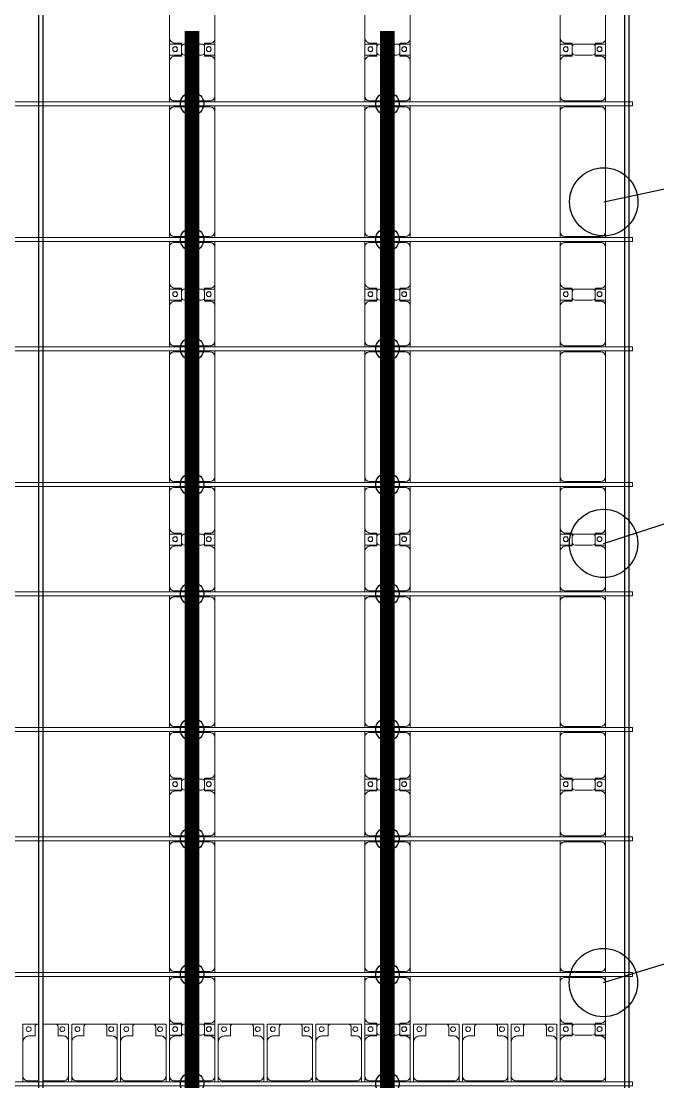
# Model space of a CAD drawing. Header units: millimetres. Extents: x -147246 to 112336, y -213734 to -86506.
# Drawn here: x 2135 to 8653, y -130825 to -119960 of the extents above; entities that cross this region are included whole.
import ezdxf

# ---------------------------------------------------------------- set-up
doc = ezdxf.new("R2010")
doc.units = ezdxf.units.MM
doc.layers.add('A-GENM', color=13, linetype='Continuous', lineweight=9)
doc.layers.add('S-BEAM', color=12, linetype='Continuous', lineweight=9)
for name, color, linetype in [('GC-BICH NEO', 6, 'Continuous'), ('GC-DAY NEO', 5, 'Continuous'), ('GC-HOP 40x60 GIA CUONG', 1, 'Continuous')]:
    doc.layers.add(name, color=color, linetype=linetype)

# ---------------------------------------------------------------- blocks, each defined once
blk = doc.blocks.new('Dải phao đi lại kèm đỡ invester - DẢI PHAO ĐI LẠI-14853-BỐ TRÍ KHUNG KẾT CẤU BÈ PIN 05')
at = {"layer": 'A-GENM', "color": 7}
for p, q in [((142258, 1312), (142412, 1312)), ((142258, 1130), (142258, 1312)), ((142421, 1312), (142412, 1312)), ((142588, 1312), (142461, 1312)), ((142588, 1312), (142723, 1312)), ((142723, 1312), (142723, 1140)), ((142758, 1312), (142912, 1312)), ((142758, 1130), (142758, 1312)), ((143088, 1312), (142912, 1312)), ((143088, 1312), (143223, 1312)), ((143223, 1312), (143223, 1140)), ((143258, 1312), (143412, 1312)), ((143258, 1130), (143258, 1312)), ((143588, 1312), (143412, 1312)), ((143588, 1312), (143723, 1312)), ((143723, 1312), (143723, 1140)), ((143758, 1312), (143882, 1312)), ((143758, 1130), (143758, 1312)), ((144088, 1312), (143912, 1312)), ((144118, 1312), (144223, 1312)), ((144223, 1312), (144223, 1140)), ((144258, 1312), (144412, 1312)), ((144258, 1130), (144258, 1312)), ((144588, 1312), (144412, 1312)), ((144588, 1312), (144723, 1312)), ((144723, 1312), (144723, 1140)), ((144758, 1312), (144912, 1312)), ((144758, 1130), (144758, 1312)), ((145088, 1312), (144912, 1312)), ((145088, 1312), (145223, 1312)), ((145223, 1312), (145223, 1140)), ((145258, 1312), (145412, 1312)), ((145258, 1130), (145258, 1312)), ((145588, 1312), (145412, 1312)), ((145588, 1312), (145723, 1312)), ((145723, 1312), (145723, 1140)), ((145758, 1312), (145882, 1312)), ((145758, 1130), (145758, 1312)), ((146088, 1312), (145912, 1312)), ((146118, 1312), (146223, 1312)), ((146223, 1312), (146223, 1140)), ((146258, 1312), (146412, 1312)), ((146258, 1130), (146258, 1312)), ((146588, 1312), (146412, 1312)), ((146588, 1312), (146723, 1312)), ((146723, 1312), (146723, 1140)), ((146758, 1312), (146912, 1312)), ((146758, 1130), (146758, 1312)), ((147088, 1312), (146912, 1312)), ((147088, 1312), (147223, 1312)), ((147223, 1312), (147223, 1140)), ((147258, 1312), (147412, 1312)), ((147258, 1130), (147258, 1312)), ((147588, 1312), (147412, 1312)), ((147588, 1312), (147723, 1312)), ((147723, 1312), (147723, 1140)), ((147758, 1312), (147882, 1312)), ((147758, 1130), (147758, 1312)), ((148088, 1312), (147912, 1312)), ((148118, 1312), (148223, 1312)), ((148223, 1312), (148223, 1140)), ((142382, 1282), (142382, 1190)), ((142618, 1190), (142618, 1282)), ((142882, 1282), (142882, 1190)), ((143118, 1190), (143118, 1282)), ((143382, 1282), (143382, 1190)), ((143618, 1190), (143618, 1282)), ((143882, 1282), (143882, 1190)), ((144118, 1190), (144118, 1282)), ((144382, 1282), (144382, 1190)), ((144618, 1190), (144618, 1282)), ((144882, 1282), (144882, 1190)), ((145118, 1190), (145118, 1282)), ((145382, 1282), (145382, 1190)), ((145618, 1190), (145618, 1282)), ((145882, 1282), (145882, 1190)), ((146118, 1190), (146118, 1282)), ((146382, 1282), (146382, 1190)), ((146618, 1190), (146618, 1282)), ((146882, 1282), (146882, 1190)), ((147118, 1190), (147118, 1282)), ((147382, 1282), (147382, 1190)), ((147618, 1190), (147618, 1282)), ((147882, 1282), (147882, 1190)), ((148118, 1190), (148118, 1282)), ((142258, 1130), (142258, 780)), ((142382, 1190), (142318, 1190)), ((142673, 1190), (142618, 1190)), ((142723, 780), (142723, 1140)), ((142758, 1130), (142758, 780)), ((142882, 1190), (142818, 1190)), ((143173, 1190), (143118, 1190)), ((143223, 780), (143223, 1140)), ((143258, 1130), (143258, 780)), ((143382, 1190), (143318, 1190)), ((143673, 1190), (143618, 1190)), ((143723, 780), (143723, 1140)), ((143758, 1130), (143758, 780)), ((143882, 1190), (143818, 1190)), ((144173, 1190), (144118, 1190)), ((144223, 780), (144223, 1140)), ((144258, 1130), (144258, 780)), ((144382, 1190), (144318, 1190)), ((144673, 1190), (144618, 1190)), ((144723, 780), (144723, 1140)), ((144758, 1130), (144758, 780)), ((144882, 1190), (144818, 1190)), ((145173, 1190), (145118, 1190)), ((145223, 780), (145223, 1140)), ((145258, 1130), (145258, 780)), ((145382, 1190), (145318, 1190)), ((145673, 1190), (145618, 1190)), ((145723, 780), (145723, 1140)), ((145758, 1130), (145758, 780)), ((145882, 1190), (145818, 1190)), ((146173, 1190), (146118, 1190)), ((146223, 780), (146223, 1140)), ((146258, 1130), (146258, 780)), ((146382, 1190), (146318, 1190)), ((146673, 1190), (146618, 1190)), ((146723, 780), (146723, 1140)), ((146758, 1130), (146758, 780)), ((146882, 1190), (146818, 1190)), ((147173, 1190), (147118, 1190)), ((147223, 780), (147223, 1140)), ((147258, 1130), (147258, 780)), ((147382, 1190), (147318, 1190)), ((147673, 1190), (147618, 1190)), ((147723, 780), (147723, 1140)), ((147758, 1130), (147758, 780)), ((147882, 1190), (147818, 1190)), ((148173, 1190), (148118, 1190)), ((148223, 780), (148223, 1140)), ((142258, 721), (142258, 780)), ((142723, 780), (142723, 721)), ((142758, 721), (142758, 780)), ((143223, 780), (143223, 721)), ((143258, 721), (143258, 780)), ((143723, 780), (143723, 721)), ((143758, 721), (143758, 780)), ((144223, 780), (144223, 721)), ((144258, 721), (144258, 780)), ((144723, 780), (144723, 721)), ((144758, 721), (144758, 780)), ((145223, 780), (145223, 721)), ((145258, 721), (145258, 780)), ((145723, 780), (145723, 721)), ((145758, 721), (145758, 780)), ((146223, 780), (146223, 721)), ((146258, 721), (146258, 780)), ((146723, 780), (146723, 721)), ((146758, 721), (146758, 780)), ((147223, 780), (147223, 721)), ((147258, 721), (147258, 780)), ((147723, 780), (147723, 721)), ((147758, 721), (147758, 780)), ((148223, 780), (148223, 721)), ((142308, 730), (142421, 730)), ((142461, 730), (142673, 730)), ((142808, 730), (143173, 730)), ((143308, 730), (143673, 730)), ((143808, 730), (144173, 730)), ((144308, 730), (144673, 730)), ((144808, 730), (145173, 730)), ((145308, 730), (145673, 730)), ((145808, 730), (146173, 730)), ((146308, 730), (146673, 730)), ((146808, 730), (147173, 730)), ((147308, 730), (147673, 730)), ((147808, 730), (148173, 730))]:
    blk.add_line(p, q, dxfattribs=at)
for centre, radius, start, end in [((142412, 1282), 30, 90, 180), ((142412, 1282), 30, 90, 150), ((142588, 1282), 30, 0, 90), ((142588, 1282), 30, 30, 90), ((142912, 1282), 30, 90, 180), ((142912, 1282), 30, 90, 150), ((143088, 1282), 30, 0, 90), ((143088, 1282), 30, 30, 90), ((143412, 1282), 30, 90, 180), ((143412, 1282), 30, 90, 150), ((143588, 1282), 30, 360, 90), ((143588, 1282), 30, 30, 90), ((143912, 1282), 30, 90, 180), ((144088, 1282), 30, 0, 90), ((144412, 1282), 30, 90, 180), ((144412, 1282), 30, 90, 150), ((144588, 1282), 30, 0, 90), ((144588, 1282), 30, 30, 90), ((144912, 1282), 30, 90, 180), ((144912, 1282), 30, 90, 150), ((145088, 1282), 30, 360, 90), ((145088, 1282), 30, 30, 90), ((145412, 1282), 30, 90, 180), ((145412, 1282), 30, 90, 150), ((145588, 1282), 30, 0, 90), ((145588, 1282), 30, 30, 90), ((145912, 1282), 30, 90, 180), ((146088, 1282), 30, 0, 90), ((146412, 1282), 30, 90, 180), ((146412, 1282), 30, 90, 150), ((146588, 1282), 30, 360, 90), ((146588, 1282), 30, 30, 90), ((146912, 1282), 30, 90, 180), ((146912, 1282), 30, 90, 150), ((147088, 1282), 30, 0, 90), ((147088, 1282), 30, 30, 90), ((147412, 1282), 30, 90, 180), ((147412, 1282), 30, 90, 150), ((147588, 1282), 30, 0, 90), ((147588, 1282), 30, 30, 90), ((147912, 1282), 30, 90, 180), ((148088, 1282), 30, 0, 90), ((142317, 1259), 25, 90, 270), ((142317, 1259), 25, 270, 90), ((142662, 1259), 25, 90, 270), ((142662, 1259), 25, 180, 195), ((142662, 1259), 25, 270, 90), ((142817, 1259), 25, 90, 270), ((142817, 1259), 25, 270, 90), ((143162, 1259), 25, 90, 270), ((143162, 1259), 25, 180, 195), ((143162, 1259), 25, 270, 90), ((143317, 1259), 25, 90, 270), ((143317, 1259), 25, 270, 90), ((143662, 1259), 25, 90, 270), ((143662, 1259), 25, 180, 195), ((143662, 1259), 25, 270, 90), ((143817, 1259), 25, 90, 270), ((143817, 1259), 25, 270, 90), ((144162, 1259), 25, 90, 270), ((144162, 1259), 25, 270, 90), ((144317, 1259), 25, 90, 270), ((144317, 1259), 25, 270, 90), ((144662, 1259), 25, 90, 270), ((144662, 1259), 25, 180, 195), ((144662, 1259), 25, 270, 90), ((144817, 1259), 25, 90, 270), ((144817, 1259), 25, 270, 90), ((145162, 1259), 25, 90, 270), ((145162, 1259), 25, 180, 195), ((145162, 1259), 25, 270, 90), ((145317, 1259), 25, 90, 270), ((145317, 1259), 25, 270, 90), ((145662, 1259), 25, 90, 270), ((145662, 1259), 25, 180, 195), ((145662, 1259), 25, 270, 90), ((145817, 1259), 25, 90, 270), ((145817, 1259), 25, 270, 90), ((146162, 1259), 25, 90, 270), ((146162, 1259), 25, 270, 90), ((146317, 1259), 25, 90, 270), ((146317, 1259), 25, 270, 90), ((146662, 1259), 25, 90, 270), ((146662, 1259), 25, 180, 195), ((146662, 1259), 25, 270, 90), ((146817, 1259), 25, 90, 270), ((146817, 1259), 25, 270, 90), ((147162, 1259), 25, 90, 270), ((147162, 1259), 25, 180, 195), ((147162, 1259), 25, 270, 90), ((147317, 1259), 25, 90, 270), ((147317, 1259), 25, 270, 90), ((147662, 1259), 25, 90, 270), ((147662, 1259), 25, 180, 195), ((147662, 1259), 25, 270, 90), ((147817, 1259), 25, 90, 270), ((147817, 1259), 25, 270, 90), ((148162, 1259), 25, 90, 270), ((148162, 1259), 25, 270, 90), ((142318, 1130), 60, 90, 180), ((142318, 1130), 60, 90, 120), ((142673, 1140), 50, 360, 90), ((142673, 1140), 50, 45, 90), ((142818, 1130), 60, 90, 180), ((142818, 1130), 60, 90, 120), ((143173, 1140), 50, 0, 90), ((143173, 1140), 50, 45, 90), ((143318, 1130), 60, 90, 180), ((143318, 1130), 60, 90, 120), ((143673, 1140), 50, 0, 90), ((143673, 1140), 50, 45, 90), ((143818, 1130), 60, 90, 180), ((143818, 1130), 60, 90, 120), ((144173, 1140), 50, 0, 90), ((144173, 1140), 50, 45, 90), ((144318, 1130), 60, 90, 180), ((144318, 1130), 60, 90, 120), ((144673, 1140), 50, 0, 90), ((144673, 1140), 50, 45, 90), ((144818, 1130), 60, 90, 180), ((144818, 1130), 60, 90, 120), ((145173, 1140), 50, 0, 90), ((145173, 1140), 50, 45, 90), ((145318, 1130), 60, 90, 180), ((145318, 1130), 60, 90, 120), ((145673, 1140), 50, 360, 90), ((145673, 1140), 50, 45, 90), ((145818, 1130), 60, 90, 180), ((145818, 1130), 60, 90, 120), ((146173, 1140), 50, 0, 90), ((146173, 1140), 50, 45, 90), ((146318, 1130), 60, 90, 180), ((146318, 1130), 60, 90, 120), ((146673, 1140), 50, 0, 90), ((146673, 1140), 50, 45, 90), ((146818, 1130), 60, 90, 180), ((146818, 1130), 60, 90, 120), ((147173, 1140), 50, 0, 90), ((147173, 1140), 50, 45, 90), ((147318, 1130), 60, 90, 180), ((147318, 1130), 60, 90, 120), ((147673, 1140), 50, 0, 90), ((147673, 1140), 50, 45, 90), ((147818, 1130), 60, 90, 180), ((147818, 1130), 60, 90, 120), ((148173, 1140), 50, 0, 90), ((148173, 1140), 50, 45, 90), ((142308, 780), 50, 180, 270), ((142673, 780), 50, 270, 0), ((142808, 780), 50, 180, 270), ((143173, 780), 50, 270, 360), ((143308, 780), 50, 180, 270), ((143673, 780), 50, 270, 0), ((143808, 780), 50, 180, 270), ((144173, 780), 50, 270, 0), ((144308, 780), 50, 180, 270), ((144673, 780), 50, 270, 0), ((144808, 780), 50, 180, 270), ((145173, 780), 50, 270, 360), ((145308, 780), 50, 180, 270), ((145673, 780), 50, 270, 0), ((145808, 780), 50, 180, 270), ((146173, 780), 50, 270, 0), ((146308, 780), 50, 180, 270), ((146673, 780), 50, 270, 0), ((146808, 780), 50, 180, 270), ((147173, 780), 50, 270, 0), ((147308, 780), 50, 180, 270), ((147673, 780), 50, 270, 0), ((147808, 780), 50, 180, 270), ((148173, 780), 50, 270, 0), ((142308, 780), 50, 225, 270), ((142673, 780), 50, 270, 315), ((142808, 780), 50, 225, 270), ((143173, 780), 50, 270, 315), ((143308, 780), 50, 225, 270), ((143673, 780), 50, 270, 315), ((143808, 780), 50, 225, 270), ((144173, 780), 50, 270, 315), ((144308, 780), 50, 225, 270), ((144673, 780), 50, 270, 315), ((144808, 780), 50, 225, 270), ((145173, 780), 50, 270, 315), ((145308, 780), 50, 225, 270), ((145673, 780), 50, 270, 315), ((145808, 780), 50, 225, 270), ((146173, 780), 50, 270, 315), ((146308, 780), 50, 225, 270), ((146673, 780), 50, 270, 315), ((146808, 780), 50, 225, 270), ((147173, 780), 50, 270, 315), ((147308, 780), 50, 225, 270), ((147673, 780), 50, 270, 315), ((147808, 780), 50, 225, 270), ((148173, 780), 50, 270, 315)]:
    blk.add_arc(centre, radius, start, end, dxfattribs=at)
blk = doc.blocks.new('Dầm C52 - Dầm C52-18771-BỐ TRÍ KHUNG KẾT CẤU BÈ PIN 05')
at = {"layer": 'S-BEAM', "color": 1}
for p, q in [((-74474, -20), (-74474, 20)), ((-74474, 20), (74474, 20)), ((74474, -20), (-74474, -20))]:
    blk.add_line(p, q, dxfattribs=at)
blk = doc.blocks.new('Dầm C52 - Dầm C52-18772-BỐ TRÍ KHUNG KẾT CẤU BÈ PIN 05')
at = {"layer": 'S-BEAM', "color": 1}
for p, q in [((-74474, -20), (-74474, 20)), ((-74474, 20), (74474, 20)), ((74474, -20), (-74474, -20))]:
    blk.add_line(p, q, dxfattribs=at)
blk = doc.blocks.new('Dầm C52 - Dầm C52-18773-BỐ TRÍ KHUNG KẾT CẤU BÈ PIN 05')
at = {"layer": 'S-BEAM', "color": 1}
for p, q in [((-74474, -20), (-74474, 20)), ((-74474, 20), (74474, 20)), ((74474, -20), (-74474, -20))]:
    blk.add_line(p, q, dxfattribs=at)
blk = doc.blocks.new('Dầm C52 - Dầm C52-18774-BỐ TRÍ KHUNG KẾT CẤU BÈ PIN 05')
at = {"layer": 'S-BEAM', "color": 1}
for p, q in [((-74474, -20), (-74474, 20)), ((-74474, 20), (74474, 20)), ((74474, -20), (-74474, -20))]:
    blk.add_line(p, q, dxfattribs=at)
blk = doc.blocks.new('Dầm C52 - Dầm C52-18775-BỐ TRÍ KHUNG KẾT CẤU BÈ PIN 05')
at = {"layer": 'S-BEAM', "color": 1}
for p, q in [((-74474, -20), (-74474, 20)), ((-74474, 20), (74474, 20)), ((74474, -20), (-74474, -20))]:
    blk.add_line(p, q, dxfattribs=at)
blk = doc.blocks.new('Dai phao do pin - DẢI PHAO ĐỠ PIN-V75-BỐ TRÍ KHUNG KẾT CẤU BÈ PIN 05')
at = {"layer": 'A-GENM', "color": 7}
for p, q in [((23730, 223), (23360, 223)), ((23730, 223), (23902, 223)), ((23788, 223), (23960, 223)), ((23788, 118), (23788, 223)), ((23902, 223), (23902, 118)), ((24320, 223), (23960, 223)), ((24320, 223), (24379, 223)), ((24419, 223), (24480, 223)), ((25710, 223), (24480, 223)), ((25710, 223), (25769, 223)), ((25809, 223), (25870, 223)), ((26240, 223), (25870, 223)), ((26240, 223), (26412, 223)), ((26298, 223), (26470, 223)), ((26298, 118), (26298, 223)), ((26412, 223), (26412, 118)), ((26830, 223), (26470, 223)), ((26830, 223), (26889, 223)), ((26929, 223), (26990, 223)), ((28220, 223), (26990, 223)), ((28220, 223), (28279, 223)), ((28319, 223), (28380, 223)), ((28750, 223), (28380, 223)), ((28750, 223), (28922, 223)), ((28808, 223), (28980, 223)), ((28808, 118), (28808, 223)), ((28922, 223), (28922, 118)), ((29340, 223), (28980, 223)), ((29340, 223), (29399, 223)), ((29439, 223), (29500, 223)), ((30730, 223), (29500, 223)), ((30730, 223), (30789, 223)), ((30829, 223), (30890, 223)), ((31260, 223), (30890, 223)), ((31260, 223), (31432, 223)), ((31318, 223), (31490, 223)), ((31318, 118), (31318, 223)), ((31432, 223), (31432, 118)), ((31850, 223), (31490, 223)), ((31850, 223), (31909, 223)), ((31949, 223), (32010, 223)), ((33240, 223), (32010, 223)), ((33240, 223), (33299, 223)), ((33339, 223), (33400, 223)), ((33770, 223), (33400, 223)), ((33770, 223), (33942, 223)), ((33942, 223), (33942, 118)), ((23780, 118), (23780, 173)), ((23872, 118), (23780, 118)), ((23910, 118), (23818, 118)), ((23910, 173), (23910, 118)), ((24370, -192), (24370, 173)), ((24430, 173), (24430, -192)), ((25760, -192), (25760, 173)), ((25820, 173), (25820, -192)), ((26290, 118), (26290, 173)), ((26382, 118), (26290, 118)), ((26420, 118), (26328, 118)), ((26420, 173), (26420, 118)), ((26880, -192), (26880, 173)), ((26940, 173), (26940, -192)), ((28270, -192), (28270, 173)), ((28330, 173), (28330, -192)), ((28800, 118), (28800, 173)), ((28892, 118), (28800, 118)), ((28930, 118), (28838, 118)), ((28930, 173), (28930, 118)), ((29390, -192), (29390, 173)), ((29450, 173), (29450, -192)), ((30780, -192), (30780, 173)), ((30840, 173), (30840, -192)), ((31310, 118), (31310, 173)), ((31402, 118), (31310, 118)), ((31440, 118), (31348, 118)), ((31440, 173), (31440, 118)), ((31900, -192), (31900, 173)), ((31960, 173), (31960, -192)), ((33290, -192), (33290, 173)), ((33350, 173), (33350, -192)), ((33820, 118), (33820, 173)), ((33912, 118), (33820, 118)), ((23788, 88), (23788, -88)), ((23902, -88), (23902, 88)), ((26298, 88), (26298, -88)), ((26412, -88), (26412, 88)), ((28808, 88), (28808, -88)), ((28922, -88), (28922, 88)), ((31318, 88), (31318, -88)), ((31432, -88), (31432, 88)), ((33942, -88), (33942, 88)), ((23780, -182), (23780, -118)), ((23780, -118), (23872, -118)), ((23788, -242), (23788, -118)), ((23818, -118), (23910, -118)), ((23902, -118), (23902, -242)), ((23910, -118), (23910, -182)), ((26290, -182), (26290, -118)), ((26290, -118), (26382, -118)), ((26298, -242), (26298, -118)), ((26328, -118), (26420, -118)), ((26412, -118), (26412, -242)), ((26420, -118), (26420, -182)), ((28800, -182), (28800, -118)), ((28800, -118), (28892, -118)), ((28808, -242), (28808, -118)), ((28838, -118), (28930, -118)), ((28922, -118), (28922, -242)), ((28930, -118), (28930, -182)), ((31310, -182), (31310, -118)), ((31310, -118), (31402, -118)), ((31318, -242), (31318, -118)), ((31348, -118), (31440, -118)), ((31432, -118), (31432, -242)), ((31440, -118), (31440, -182)), ((33820, -182), (33820, -118)), ((33820, -118), (33912, -118)), ((33942, -118), (33942, -242)), ((23360, -242), (23720, -242)), ((23902, -242), (23720, -242)), ((23970, -242), (23788, -242)), ((23970, -242), (24320, -242)), ((24379, -242), (24320, -242)), ((24480, -242), (24419, -242)), ((24480, -242), (25710, -242)), ((25769, -242), (25710, -242)), ((25870, -242), (25809, -242)), ((25870, -242), (26230, -242)), ((26412, -242), (26230, -242)), ((26480, -242), (26298, -242)), ((26480, -242), (26830, -242)), ((26889, -242), (26830, -242)), ((26990, -242), (26929, -242)), ((26990, -242), (28220, -242)), ((28279, -242), (28220, -242)), ((28380, -242), (28319, -242)), ((28380, -242), (28740, -242)), ((28922, -242), (28740, -242)), ((28990, -242), (28808, -242)), ((28990, -242), (29340, -242)), ((29399, -242), (29340, -242)), ((29500, -242), (29439, -242)), ((29500, -242), (30730, -242)), ((30789, -242), (30730, -242)), ((30890, -242), (30829, -242)), ((30890, -242), (31250, -242)), ((31432, -242), (31250, -242)), ((31500, -242), (31318, -242)), ((31500, -242), (31850, -242)), ((31909, -242), (31850, -242)), ((32010, -242), (31949, -242)), ((32010, -242), (33240, -242)), ((33299, -242), (33240, -242)), ((33400, -242), (33339, -242)), ((33400, -242), (33760, -242)), ((33942, -242), (33760, -242))]:
    blk.add_line(p, q, dxfattribs=at)
for centre, radius, start, end in [((23730, 173), 50, 360, 90), ((23960, 173), 50, 90, 180), ((24320, 173), 50, 0, 90), ((24480, 173), 50, 90, 180), ((24480, 173), 50, 90, 180), ((25710, 173), 50, 0, 90), ((25710, 173), 50, 45, 90), ((25870, 173), 50, 90, 180), ((26240, 173), 50, 360, 90), ((26470, 173), 50, 90, 180), ((26830, 173), 50, 0, 90), ((26990, 173), 50, 90, 180), ((26990, 173), 50, 90, 180), ((28220, 173), 50, 0, 90), ((28220, 173), 50, 45, 90), ((28380, 173), 50, 90, 180), ((28750, 173), 50, 0, 90), ((28980, 173), 50, 90, 180), ((29340, 173), 50, 0, 90), ((29500, 173), 50, 90, 180), ((29500, 173), 50, 90, 180), ((30730, 173), 50, 0, 90), ((30730, 173), 50, 45, 90), ((30890, 173), 50, 90, 180), ((31260, 173), 50, 0, 90), ((31490, 173), 50, 90, 180), ((31850, 173), 50, 0, 90), ((32010, 173), 50, 90, 180), ((32010, 173), 50, 90, 180), ((33240, 173), 50, 0, 90), ((33240, 173), 50, 45, 90), ((33400, 173), 50, 90, 180), ((33770, 173), 50, 360, 90), ((23730, 173), 50, 360, 45), ((23818, 88), 30, 90, 180), ((23839, 162), 25, 360, 180), ((23839, 162), 25, 180, 360), ((23841, 162), 25, 360, 180), ((23841, 162), 25, 180, 0), ((23872, 88), 30, 0, 90), ((23960, 173), 50, 135, 180), ((24320, 173), 50, 0, 45), ((25870, 173), 50, 140.7206, 180), ((26240, 173), 50, 360, 45), ((26328, 88), 30, 90, 180), ((26349, 162), 25, 360, 180), ((26349, 162), 25, 180, 0), ((26351, 162), 25, 360, 180), ((26351, 162), 25, 180, 0), ((26382, 88), 30, 0, 90), ((26470, 173), 50, 135, 180), ((26830, 173), 50, 0, 45), ((28380, 173), 50, 135, 180), ((28750, 173), 50, 0, 45), ((28838, 88), 30, 90, 180), ((28859, 162), 25, 0, 180), ((28859, 162), 25, 180, 360), ((28861, 162), 25, 0, 180), ((28861, 162), 25, 180, 0), ((28892, 88), 30, 360, 90), ((28980, 173), 50, 135, 180), ((29340, 173), 50, 0, 45), ((30890, 173), 50, 135, 180), ((31260, 173), 50, 0, 45), ((31348, 88), 30, 90, 180), ((31369, 162), 25, 360, 180), ((31369, 162), 25, 180, 360), ((31371, 162), 25, 0, 180), ((31371, 162), 25, 180, 0), ((31402, 88), 30, 0, 90), ((31490, 173), 50, 135, 180), ((31850, 173), 50, 0, 45), ((33400, 173), 50, 135, 180), ((33770, 173), 50, 360, 45), ((33879, 162), 25, 360, 180), ((33879, 162), 25, 180, 360), ((33912, 88), 30, 0, 90), ((23818, -88), 30, 180, 270), ((23872, -88), 30, 270, 0), ((26328, -88), 30, 180, 270), ((26382, -88), 30, 270, 0), ((28838, -88), 30, 180, 270), ((28892, -88), 30, 270, 0), ((31348, -88), 30, 180, 270), ((31402, -88), 30, 270, 0), ((33912, -88), 30, 270, 0), ((23720, -182), 60, 270, 0), ((23720, -182), 60, 330, 0), ((23839, -183), 25, 360, 180), ((23839, -183), 25, 180, 360), ((23841, -183), 25, 360, 180), ((23841, -183), 25, 180, 360), ((23970, -182), 60, 180, 270), ((23970, -182), 60, 180, 210), ((24320, -192), 50, 270, 0), ((24320, -192), 50, 315, 0), ((24480, -192), 50, 180, 270), ((24480, -192), 50, 180, 255), ((25710, -192), 50, 270, 360), ((25710, -192), 50, 270, 345), ((25870, -192), 50, 180, 270), ((25870, -192), 50, 180, 219.2827), ((26230, -182), 60, 270, 0), ((26230, -182), 60, 330, 0), ((26349, -183), 25, 360, 180), ((26349, -183), 25, 180, 360), ((26351, -183), 25, 360, 180), ((26351, -183), 25, 180, 360), ((26480, -182), 60, 180, 270), ((26480, -182), 60, 180, 210), ((26830, -192), 50, 270, 0), ((26830, -192), 50, 315, 0), ((26990, -192), 50, 180, 270), ((26990, -192), 50, 180, 255), ((28220, -192), 50, 270, 0), ((28220, -192), 50, 270, 345), ((28380, -192), 50, 180, 270), ((28380, -192), 50, 180, 225), ((28740, -182), 60, 270, 360), ((28740, -182), 60, 330, 0), ((28859, -183), 25, 360, 180), ((28859, -183), 25, 180, 0), ((28861, -183), 25, 360, 180), ((28861, -183), 25, 180, 360), ((28990, -182), 60, 180, 270), ((28990, -182), 60, 180, 210), ((29340, -192), 50, 270, 0), ((29340, -192), 50, 315, 0), ((29500, -192), 50, 180, 270), ((29500, -192), 50, 180, 255), ((30730, -192), 50, 270, 0), ((30730, -192), 50, 270, 345), ((30890, -192), 50, 180, 270), ((30890, -192), 50, 180, 225), ((31250, -182), 60, 270, 360), ((31250, -182), 60, 330, 0), ((31369, -183), 25, 360, 180), ((31369, -183), 25, 180, 360), ((31371, -183), 25, 360, 180), ((31371, -183), 25, 180, 360), ((31500, -182), 60, 180, 270), ((31500, -182), 60, 180, 210), ((31850, -192), 50, 270, 360), ((31850, -192), 50, 315, 0), ((32010, -192), 50, 180, 270), ((32010, -192), 50, 180, 255), ((33240, -192), 50, 270, 0), ((33240, -192), 50, 270, 345), ((33400, -192), 50, 180, 270), ((33400, -192), 50, 180, 225), ((33760, -182), 60, 270, 360), ((33760, -182), 60, 330, 360), ((33879, -183), 25, 0, 180), ((33879, -183), 25, 180, 0)]:
    blk.add_arc(centre, radius, start, end, dxfattribs=at)
blk = doc.blocks.new('Dai phao do pin - DẢI PHAO ĐỠ PIN-V76-BỐ TRÍ KHUNG KẾT CẤU BÈ PIN 05')
at = {"layer": 'A-GENM', "color": 7}
for p, q in [((23730, 223), (23360, 223)), ((23730, 223), (23902, 223)), ((23788, 223), (23960, 223)), ((23788, 118), (23788, 223)), ((23902, 223), (23902, 118)), ((24320, 223), (23960, 223)), ((24320, 223), (24379, 223)), ((24419, 223), (24480, 223)), ((25710, 223), (24480, 223)), ((25710, 223), (25769, 223)), ((25809, 223), (25870, 223)), ((26240, 223), (25870, 223)), ((26240, 223), (26412, 223)), ((26298, 223), (26470, 223)), ((26298, 118), (26298, 223)), ((26412, 223), (26412, 118)), ((26830, 223), (26470, 223)), ((26830, 223), (26889, 223)), ((26929, 223), (26990, 223)), ((28220, 223), (26990, 223)), ((28220, 223), (28279, 223)), ((28319, 223), (28380, 223)), ((28750, 223), (28380, 223)), ((28750, 223), (28922, 223)), ((28808, 223), (28980, 223)), ((28808, 118), (28808, 223)), ((28922, 223), (28922, 118)), ((29340, 223), (28980, 223)), ((29340, 223), (29399, 223)), ((29439, 223), (29500, 223)), ((30730, 223), (29500, 223)), ((30730, 223), (30789, 223)), ((30829, 223), (30890, 223)), ((31260, 223), (30890, 223)), ((31260, 223), (31432, 223)), ((31318, 223), (31490, 223)), ((31318, 118), (31318, 223)), ((31432, 223), (31432, 118)), ((31850, 223), (31490, 223)), ((31850, 223), (31909, 223)), ((31949, 223), (32010, 223)), ((33240, 223), (32010, 223)), ((33240, 223), (33299, 223)), ((33339, 223), (33400, 223)), ((33770, 223), (33400, 223)), ((33770, 223), (33942, 223)), ((33942, 223), (33942, 118)), ((23780, 118), (23780, 173)), ((23872, 118), (23780, 118)), ((23910, 118), (23818, 118)), ((23910, 173), (23910, 118)), ((24370, -192), (24370, 173)), ((24430, 173), (24430, -192)), ((25760, -192), (25760, 173)), ((25820, 173), (25820, -192)), ((26290, 118), (26290, 173)), ((26382, 118), (26290, 118)), ((26420, 118), (26328, 118)), ((26420, 173), (26420, 118)), ((26880, -192), (26880, 173)), ((26940, 173), (26940, -192)), ((28270, -192), (28270, 173)), ((28330, 173), (28330, -192)), ((28800, 118), (28800, 173)), ((28892, 118), (28800, 118)), ((28930, 118), (28838, 118)), ((28930, 173), (28930, 118)), ((29390, -192), (29390, 173)), ((29450, 173), (29450, -192)), ((30780, -192), (30780, 173)), ((30840, 173), (30840, -192)), ((31310, 118), (31310, 173)), ((31402, 118), (31310, 118)), ((31440, 118), (31348, 118)), ((31440, 173), (31440, 118)), ((31900, -192), (31900, 173)), ((31960, 173), (31960, -192)), ((33290, -192), (33290, 173)), ((33350, 173), (33350, -192)), ((33820, 118), (33820, 173)), ((33912, 118), (33820, 118)), ((23788, 88), (23788, -88)), ((23902, -88), (23902, 88)), ((26298, 88), (26298, -88)), ((26412, -88), (26412, 88)), ((28808, 88), (28808, -88)), ((28922, -88), (28922, 88)), ((31318, 88), (31318, -88)), ((31432, -88), (31432, 88)), ((33942, -88), (33942, 88)), ((23780, -182), (23780, -118)), ((23780, -118), (23872, -118)), ((23788, -242), (23788, -118)), ((23818, -118), (23910, -118)), ((23902, -118), (23902, -242)), ((23910, -118), (23910, -182)), ((26290, -182), (26290, -118)), ((26290, -118), (26382, -118)), ((26298, -242), (26298, -118)), ((26328, -118), (26420, -118)), ((26412, -118), (26412, -242)), ((26420, -118), (26420, -182)), ((28800, -182), (28800, -118)), ((28800, -118), (28892, -118)), ((28808, -242), (28808, -118)), ((28838, -118), (28930, -118)), ((28922, -118), (28922, -242)), ((28930, -118), (28930, -182)), ((31310, -182), (31310, -118)), ((31310, -118), (31402, -118)), ((31318, -242), (31318, -118)), ((31348, -118), (31440, -118)), ((31432, -118), (31432, -242)), ((31440, -118), (31440, -182)), ((33820, -182), (33820, -118)), ((33820, -118), (33912, -118)), ((33942, -118), (33942, -242)), ((23360, -242), (23720, -242)), ((23902, -242), (23720, -242)), ((23970, -242), (23788, -242)), ((23970, -242), (24320, -242)), ((24379, -242), (24320, -242)), ((24480, -242), (24419, -242)), ((24480, -242), (25710, -242)), ((25769, -242), (25710, -242)), ((25870, -242), (25809, -242)), ((25870, -242), (26230, -242)), ((26412, -242), (26230, -242)), ((26480, -242), (26298, -242)), ((26480, -242), (26830, -242)), ((26889, -242), (26830, -242)), ((26990, -242), (26929, -242)), ((26990, -242), (28220, -242)), ((28279, -242), (28220, -242)), ((28380, -242), (28319, -242)), ((28380, -242), (28740, -242)), ((28922, -242), (28740, -242)), ((28990, -242), (28808, -242)), ((28990, -242), (29340, -242)), ((29399, -242), (29340, -242)), ((29500, -242), (29439, -242)), ((29500, -242), (30730, -242)), ((30789, -242), (30730, -242)), ((30890, -242), (30829, -242)), ((30890, -242), (31250, -242)), ((31432, -242), (31250, -242)), ((31500, -242), (31318, -242)), ((31500, -242), (31850, -242)), ((31909, -242), (31850, -242)), ((32010, -242), (31949, -242)), ((32010, -242), (33240, -242)), ((33299, -242), (33240, -242)), ((33400, -242), (33339, -242)), ((33400, -242), (33760, -242)), ((33942, -242), (33760, -242))]:
    blk.add_line(p, q, dxfattribs=at)
for centre, radius, start, end in [((23730, 173), 50, 360, 90), ((23960, 173), 50, 90, 180), ((24320, 173), 50, 0, 90), ((24480, 173), 50, 90, 180), ((24480, 173), 50, 90, 180), ((25710, 173), 50, 0, 90), ((25710, 173), 50, 45, 90), ((25870, 173), 50, 90, 180), ((26240, 173), 50, 360, 90), ((26470, 173), 50, 90, 180), ((26830, 173), 50, 0, 90), ((26990, 173), 50, 90, 180), ((26990, 173), 50, 90, 180), ((28220, 173), 50, 0, 90), ((28220, 173), 50, 45, 90), ((28380, 173), 50, 90, 180), ((28750, 173), 50, 0, 90), ((28980, 173), 50, 90, 180), ((29340, 173), 50, 0, 90), ((29500, 173), 50, 90, 180), ((29500, 173), 50, 90, 180), ((30730, 173), 50, 0, 90), ((30730, 173), 50, 45, 90), ((30890, 173), 50, 90, 180), ((31260, 173), 50, 0, 90), ((31490, 173), 50, 90, 180), ((31850, 173), 50, 0, 90), ((32010, 173), 50, 90, 180), ((32010, 173), 50, 90, 180), ((33240, 173), 50, 0, 90), ((33240, 173), 50, 45, 90), ((33400, 173), 50, 90, 180), ((33770, 173), 50, 360, 90), ((23730, 173), 50, 360, 45), ((23818, 88), 30, 90, 180), ((23839, 162), 25, 360, 180), ((23839, 162), 25, 180, 360), ((23841, 162), 25, 360, 180), ((23841, 162), 25, 180, 0), ((23872, 88), 30, 0, 90), ((23960, 173), 50, 135, 180), ((24320, 173), 50, 0, 45), ((25870, 173), 50, 140.7365, 180), ((26240, 173), 50, 360, 45), ((26328, 88), 30, 90, 180), ((26349, 162), 25, 360, 180), ((26349, 162), 25, 180, 0), ((26351, 162), 25, 360, 180), ((26351, 162), 25, 180, 0), ((26382, 88), 30, 0, 90), ((26470, 173), 50, 135, 180), ((26830, 173), 50, 0, 45), ((28380, 173), 50, 135, 180), ((28750, 173), 50, 0, 45), ((28838, 88), 30, 90, 180), ((28859, 162), 25, 0, 180), ((28859, 162), 25, 180, 360), ((28861, 162), 25, 0, 180), ((28861, 162), 25, 180, 0), ((28892, 88), 30, 360, 90), ((28980, 173), 50, 135, 180), ((29340, 173), 50, 0, 45), ((30890, 173), 50, 135, 180), ((31260, 173), 50, 0, 45), ((31348, 88), 30, 90, 180), ((31369, 162), 25, 360, 180), ((31369, 162), 25, 180, 360), ((31371, 162), 25, 0, 180), ((31371, 162), 25, 180, 0), ((31402, 88), 30, 0, 90), ((31490, 173), 50, 135, 180), ((31850, 173), 50, 0, 45), ((33400, 173), 50, 135, 180), ((33770, 173), 50, 360, 45), ((33879, 162), 25, 360, 180), ((33879, 162), 25, 180, 360), ((33912, 88), 30, 0, 90), ((23818, -88), 30, 180, 270), ((23872, -88), 30, 270, 0), ((26328, -88), 30, 180, 270), ((26382, -88), 30, 270, 0), ((28838, -88), 30, 180, 270), ((28892, -88), 30, 270, 0), ((31348, -88), 30, 180, 270), ((31402, -88), 30, 270, 0), ((33912, -88), 30, 270, 0), ((23720, -182), 60, 270, 0), ((23720, -182), 60, 330, 0), ((23839, -183), 25, 360, 180), ((23839, -183), 25, 180, 360), ((23841, -183), 25, 360, 180), ((23841, -183), 25, 180, 360), ((23970, -182), 60, 180, 270), ((23970, -182), 60, 180, 210), ((24320, -192), 50, 270, 0), ((24320, -192), 50, 315, 0), ((24480, -192), 50, 180, 270), ((24480, -192), 50, 180, 255), ((25710, -192), 50, 270, 360), ((25710, -192), 50, 270, 345), ((25870, -192), 50, 180, 270), ((25870, -192), 50, 180, 219.2668), ((26230, -182), 60, 270, 0), ((26230, -182), 60, 330, 0), ((26349, -183), 25, 360, 180), ((26349, -183), 25, 180, 360), ((26351, -183), 25, 360, 180), ((26351, -183), 25, 180, 360), ((26480, -182), 60, 180, 270), ((26480, -182), 60, 180, 210), ((26830, -192), 50, 270, 0), ((26830, -192), 50, 315, 0), ((26990, -192), 50, 180, 270), ((26990, -192), 50, 180, 255), ((28220, -192), 50, 270, 0), ((28220, -192), 50, 270, 345), ((28380, -192), 50, 180, 270), ((28380, -192), 50, 180, 225), ((28740, -182), 60, 270, 360), ((28740, -182), 60, 330, 0), ((28859, -183), 25, 360, 180), ((28859, -183), 25, 180, 0), ((28861, -183), 25, 360, 180), ((28861, -183), 25, 180, 360), ((28990, -182), 60, 180, 270), ((28990, -182), 60, 180, 210), ((29340, -192), 50, 270, 0), ((29340, -192), 50, 315, 0), ((29500, -192), 50, 180, 270), ((29500, -192), 50, 180, 255), ((30730, -192), 50, 270, 0), ((30730, -192), 50, 270, 345), ((30890, -192), 50, 180, 270), ((30890, -192), 50, 180, 225), ((31250, -182), 60, 270, 360), ((31250, -182), 60, 330, 0), ((31369, -183), 25, 360, 180), ((31369, -183), 25, 180, 360), ((31371, -183), 25, 360, 180), ((31371, -183), 25, 180, 360), ((31500, -182), 60, 180, 270), ((31500, -182), 60, 180, 210), ((31850, -192), 50, 270, 360), ((31850, -192), 50, 315, 0), ((32010, -192), 50, 180, 270), ((32010, -192), 50, 180, 255), ((33240, -192), 50, 270, 0), ((33240, -192), 50, 270, 345), ((33400, -192), 50, 180, 270), ((33400, -192), 50, 180, 225), ((33760, -182), 60, 270, 360), ((33760, -182), 60, 330, 360), ((33879, -183), 25, 0, 180), ((33879, -183), 25, 180, 0)]:
    blk.add_arc(centre, radius, start, end, dxfattribs=at)
blk = doc.blocks.new('Dai phao do pin - DẢI PHAO ĐỠ PIN-V77-BỐ TRÍ KHUNG KẾT CẤU BÈ PIN 05')
at = {"layer": 'A-GENM', "color": 7}
for p, q in [((23730, 223), (23360, 223)), ((23730, 223), (23902, 223)), ((23788, 223), (23960, 223)), ((23788, 118), (23788, 223)), ((23902, 223), (23902, 118)), ((24320, 223), (23960, 223)), ((24320, 223), (24379, 223)), ((24419, 223), (24480, 223)), ((25710, 223), (24480, 223)), ((25710, 223), (25769, 223)), ((25809, 223), (25870, 223)), ((26240, 223), (25870, 223)), ((26240, 223), (26412, 223)), ((26298, 223), (26470, 223)), ((26298, 118), (26298, 223)), ((26412, 223), (26412, 118)), ((26830, 223), (26470, 223)), ((26830, 223), (26889, 223)), ((26929, 223), (26990, 223)), ((28220, 223), (26990, 223)), ((28220, 223), (28279, 223)), ((28319, 223), (28380, 223)), ((28750, 223), (28380, 223)), ((28750, 223), (28922, 223)), ((28808, 223), (28980, 223)), ((28808, 118), (28808, 223)), ((28922, 223), (28922, 118)), ((29340, 223), (28980, 223)), ((29340, 223), (29399, 223)), ((29439, 223), (29500, 223)), ((30730, 223), (29500, 223)), ((30730, 223), (30789, 223)), ((30829, 223), (30890, 223)), ((31260, 223), (30890, 223)), ((31260, 223), (31432, 223)), ((31318, 223), (31490, 223)), ((31318, 118), (31318, 223)), ((31432, 223), (31432, 118)), ((31850, 223), (31490, 223)), ((31850, 223), (31909, 223)), ((31949, 223), (32010, 223)), ((33240, 223), (32010, 223)), ((33240, 223), (33299, 223)), ((33339, 223), (33400, 223)), ((33770, 223), (33400, 223)), ((33770, 223), (33942, 223)), ((33942, 223), (33942, 118)), ((23780, 118), (23780, 173)), ((23872, 118), (23780, 118)), ((23910, 118), (23818, 118)), ((23910, 173), (23910, 118)), ((24370, -192), (24370, 173)), ((24430, 173), (24430, -192)), ((25760, -192), (25760, 173)), ((25820, 173), (25820, -192)), ((26290, 118), (26290, 173)), ((26382, 118), (26290, 118)), ((26420, 118), (26328, 118)), ((26420, 173), (26420, 118)), ((26880, -192), (26880, 173)), ((26940, 173), (26940, -192)), ((28270, -192), (28270, 173)), ((28330, 173), (28330, -192)), ((28800, 118), (28800, 173)), ((28892, 118), (28800, 118)), ((28930, 118), (28838, 118)), ((28930, 173), (28930, 118)), ((29390, -192), (29390, 173)), ((29450, 173), (29450, -192)), ((30780, -192), (30780, 173)), ((30840, 173), (30840, -192)), ((31310, 118), (31310, 173)), ((31402, 118), (31310, 118)), ((31440, 118), (31348, 118)), ((31440, 173), (31440, 118)), ((31900, -192), (31900, 173)), ((31960, 173), (31960, -192)), ((33290, -192), (33290, 173)), ((33350, 173), (33350, -192)), ((33820, 118), (33820, 173)), ((33912, 118), (33820, 118)), ((23788, 88), (23788, -88)), ((23902, -88), (23902, 88)), ((26298, 88), (26298, -88)), ((26412, -88), (26412, 88)), ((28808, 88), (28808, -88)), ((28922, -88), (28922, 88)), ((31318, 88), (31318, -88)), ((31432, -88), (31432, 88)), ((33942, -88), (33942, 88)), ((23780, -182), (23780, -118)), ((23780, -118), (23872, -118)), ((23788, -242), (23788, -118)), ((23818, -118), (23910, -118)), ((23902, -118), (23902, -242)), ((23910, -118), (23910, -182)), ((26290, -182), (26290, -118)), ((26290, -118), (26382, -118)), ((26298, -242), (26298, -118)), ((26328, -118), (26420, -118)), ((26412, -118), (26412, -242)), ((26420, -118), (26420, -182)), ((28800, -182), (28800, -118)), ((28800, -118), (28892, -118)), ((28808, -242), (28808, -118)), ((28838, -118), (28930, -118)), ((28922, -118), (28922, -242)), ((28930, -118), (28930, -182)), ((31310, -182), (31310, -118)), ((31310, -118), (31402, -118)), ((31318, -242), (31318, -118)), ((31348, -118), (31440, -118)), ((31432, -118), (31432, -242)), ((31440, -118), (31440, -182)), ((33820, -182), (33820, -118)), ((33820, -118), (33912, -118)), ((33942, -118), (33942, -242)), ((23360, -242), (23720, -242)), ((23902, -242), (23720, -242)), ((23970, -242), (23788, -242)), ((23970, -242), (24320, -242)), ((24379, -242), (24320, -242)), ((24480, -242), (24419, -242)), ((24480, -242), (25710, -242)), ((25769, -242), (25710, -242)), ((25870, -242), (25809, -242)), ((25870, -242), (26230, -242)), ((26412, -242), (26230, -242)), ((26480, -242), (26298, -242)), ((26480, -242), (26830, -242)), ((26889, -242), (26830, -242)), ((26990, -242), (26929, -242)), ((26990, -242), (28220, -242)), ((28279, -242), (28220, -242)), ((28380, -242), (28319, -242)), ((28380, -242), (28740, -242)), ((28922, -242), (28740, -242)), ((28990, -242), (28808, -242)), ((28990, -242), (29340, -242)), ((29399, -242), (29340, -242)), ((29500, -242), (29439, -242)), ((29500, -242), (30730, -242)), ((30789, -242), (30730, -242)), ((30890, -242), (30829, -242)), ((30890, -242), (31250, -242)), ((31432, -242), (31250, -242)), ((31500, -242), (31318, -242)), ((31500, -242), (31850, -242)), ((31909, -242), (31850, -242)), ((32010, -242), (31949, -242)), ((32010, -242), (33240, -242)), ((33299, -242), (33240, -242)), ((33400, -242), (33339, -242)), ((33400, -242), (33760, -242)), ((33942, -242), (33760, -242))]:
    blk.add_line(p, q, dxfattribs=at)
for centre, radius, start, end in [((23730, 173), 50, 360, 90), ((23960, 173), 50, 90, 180), ((24320, 173), 50, 0, 90), ((24480, 173), 50, 90, 180), ((24480, 173), 50, 90, 180), ((25710, 173), 50, 0, 90), ((25710, 173), 50, 45, 90), ((25870, 173), 50, 90, 180), ((26240, 173), 50, 360, 90), ((26470, 173), 50, 90, 180), ((26830, 173), 50, 0, 90), ((26990, 173), 50, 90, 180), ((26990, 173), 50, 90, 180), ((28220, 173), 50, 0, 90), ((28220, 173), 50, 45, 90), ((28380, 173), 50, 90, 180), ((28750, 173), 50, 0, 90), ((28980, 173), 50, 90, 180), ((29340, 173), 50, 0, 90), ((29500, 173), 50, 90, 180), ((29500, 173), 50, 90, 180), ((30730, 173), 50, 0, 90), ((30730, 173), 50, 45, 90), ((30890, 173), 50, 90, 180), ((31260, 173), 50, 0, 90), ((31490, 173), 50, 90, 180), ((31850, 173), 50, 0, 90), ((32010, 173), 50, 90, 180), ((32010, 173), 50, 90, 180), ((33240, 173), 50, 0, 90), ((33240, 173), 50, 45, 90), ((33400, 173), 50, 90, 180), ((33770, 173), 50, 360, 90), ((23730, 173), 50, 360, 45), ((23818, 88), 30, 90, 180), ((23839, 162), 25, 360, 180), ((23839, 162), 25, 180, 360), ((23841, 162), 25, 360, 180), ((23841, 162), 25, 180, 0), ((23872, 88), 30, 0, 90), ((23960, 173), 50, 135, 180), ((24320, 173), 50, 0, 45), ((25870, 173), 50, 140.7524, 180), ((26240, 173), 50, 360, 45), ((26328, 88), 30, 90, 180), ((26349, 162), 25, 360, 180), ((26349, 162), 25, 180, 0), ((26351, 162), 25, 360, 180), ((26351, 162), 25, 180, 0), ((26382, 88), 30, 0, 90), ((26470, 173), 50, 135, 180), ((26830, 173), 50, 0, 45), ((28380, 173), 50, 135, 180), ((28750, 173), 50, 0, 45), ((28838, 88), 30, 90, 180), ((28859, 162), 25, 0, 180), ((28859, 162), 25, 180, 360), ((28861, 162), 25, 0, 180), ((28861, 162), 25, 180, 0), ((28892, 88), 30, 360, 90), ((28980, 173), 50, 135, 180), ((29340, 173), 50, 0, 45), ((30890, 173), 50, 135, 180), ((31260, 173), 50, 0, 45), ((31348, 88), 30, 90, 180), ((31369, 162), 25, 360, 180), ((31369, 162), 25, 180, 360), ((31371, 162), 25, 0, 180), ((31371, 162), 25, 180, 0), ((31402, 88), 30, 0, 90), ((31490, 173), 50, 135, 180), ((31850, 173), 50, 0, 45), ((33400, 173), 50, 135, 180), ((33770, 173), 50, 360, 45), ((33879, 162), 25, 360, 180), ((33879, 162), 25, 180, 360), ((33912, 88), 30, 0, 90), ((23818, -88), 30, 180, 270), ((23872, -88), 30, 270, 0), ((26328, -88), 30, 180, 270), ((26382, -88), 30, 270, 0), ((28838, -88), 30, 180, 270), ((28892, -88), 30, 270, 0), ((31348, -88), 30, 180, 270), ((31402, -88), 30, 270, 0), ((33912, -88), 30, 270, 0), ((23720, -182), 60, 270, 0), ((23720, -182), 60, 330, 0), ((23839, -183), 25, 360, 180), ((23839, -183), 25, 180, 360), ((23841, -183), 25, 360, 180), ((23841, -183), 25, 180, 360), ((23970, -182), 60, 180, 270), ((23970, -182), 60, 180, 210), ((24320, -192), 50, 270, 0), ((24320, -192), 50, 315, 0), ((24480, -192), 50, 180, 270), ((24480, -192), 50, 180, 255), ((25710, -192), 50, 270, 360), ((25710, -192), 50, 270, 345), ((25870, -192), 50, 180, 270), ((25870, -192), 50, 180, 219.2509), ((26230, -182), 60, 270, 0), ((26230, -182), 60, 330, 0), ((26349, -183), 25, 360, 180), ((26349, -183), 25, 180, 360), ((26351, -183), 25, 360, 180), ((26351, -183), 25, 180, 360), ((26480, -182), 60, 180, 270), ((26480, -182), 60, 180, 210), ((26830, -192), 50, 270, 0), ((26830, -192), 50, 315, 0), ((26990, -192), 50, 180, 270), ((26990, -192), 50, 180, 255), ((28220, -192), 50, 270, 0), ((28220, -192), 50, 270, 345), ((28380, -192), 50, 180, 270), ((28380, -192), 50, 180, 225), ((28740, -182), 60, 270, 360), ((28740, -182), 60, 330, 0), ((28859, -183), 25, 360, 180), ((28859, -183), 25, 180, 0), ((28861, -183), 25, 360, 180), ((28861, -183), 25, 180, 360), ((28990, -182), 60, 180, 270), ((28990, -182), 60, 180, 210), ((29340, -192), 50, 270, 0), ((29340, -192), 50, 315, 0), ((29500, -192), 50, 180, 270), ((29500, -192), 50, 180, 255), ((30730, -192), 50, 270, 0), ((30730, -192), 50, 270, 345), ((30890, -192), 50, 180, 270), ((30890, -192), 50, 180, 225), ((31250, -182), 60, 270, 360), ((31250, -182), 60, 330, 0), ((31369, -183), 25, 360, 180), ((31369, -183), 25, 180, 360), ((31371, -183), 25, 360, 180), ((31371, -183), 25, 180, 360), ((31500, -182), 60, 180, 270), ((31500, -182), 60, 180, 210), ((31850, -192), 50, 270, 360), ((31850, -192), 50, 315, 0), ((32010, -192), 50, 180, 270), ((32010, -192), 50, 180, 255), ((33240, -192), 50, 270, 0), ((33240, -192), 50, 270, 345), ((33400, -192), 50, 180, 270), ((33400, -192), 50, 180, 225), ((33760, -182), 60, 270, 360), ((33760, -182), 60, 330, 360), ((33879, -183), 25, 0, 180), ((33879, -183), 25, 180, 0)]:
    blk.add_arc(centre, radius, start, end, dxfattribs=at)
blk = doc.blocks.new('Dầm C52 - Hộp 40x60-25906-BỐ TRÍ KHUNG KẾT CẤU BÈ PIN 05')
at = {"layer": 'S-BEAM', "color": 3, "lineweight": 25}
for p, q in [((-55977, 20), (55977, 20)), ((55977, -20), (-55977, -20))]:
    blk.add_line(p, q, dxfattribs=at)
blk = doc.blocks.new('Dầm C52 - Hộp 40x60-25907-BỐ TRÍ KHUNG KẾT CẤU BÈ PIN 05')
at = {"layer": 'S-BEAM', "color": 3, "lineweight": 25}
for p, q in [((-55977, 20), (55977, 20)), ((55977, -20), (-55977, -20))]:
    blk.add_line(p, q, dxfattribs=at)
blk = doc.blocks.new('HOBANMONG_BEPIN 5_rvt-1-BỐ TRÍ KHUNG KẾT CẤU BÈ PIN 05')
at = {"layer": 'A-GENM', "color": 3, "lineweight": 25}
for name, p, rotation in [('Dai phao do pin - DẢI PHAO ĐỠ PIN-V75-BỐ TRÍ KHUNG KẾT CẤU BÈ PIN 05', (3895, -96406), 269.9997710125194), ('Dai phao do pin - DẢI PHAO ĐỠ PIN-V76-BỐ TRÍ KHUNG KẾT CẤU BÈ PIN 05', (5895, -96406), 269.9997710125194), ('Dai phao do pin - DẢI PHAO ĐỠ PIN-V77-BỐ TRÍ KHUNG KẾT CẤU BÈ PIN 05', (7895, -96406), 269.9997710125194), ('Dải phao đi lại kèm đỡ invester - DẢI PHAO ĐI LẠI-14853-BỐ TRÍ KHUNG KẾT CẤU BÈ PIN 05', (-140105, -131545), 359.9997710135151)]:
    blk.add_blockref(name, p, dxfattribs=dict(at, rotation=rotation))
at = {"layer": 'S-BEAM', "color": 3, "lineweight": 25}
for name, p, rotation in [('Dầm C52 - Hộp 40x60-25906-BỐ TRÍ KHUNG KẾT CẤU BÈ PIN 05', (2336, -148542), 269.9997710125197), ('Dầm C52 - Hộp 40x60-25907-BỐ TRÍ KHUNG KẾT CẤU BÈ PIN 05', (8336, -148542), 269.9997710125197), ('Dầm C52 - Dầm C52-18771-BỐ TRÍ KHUNG KẾT CẤU BÈ PIN 05', (-66080, -120805), 179.9997710135151), ('Dầm C52 - Dầm C52-18772-BỐ TRÍ KHUNG KẾT CẤU BÈ PIN 05', (-66080, -122195), 179.9997710135151), ('Dầm C52 - Dầm C52-18772-BỐ TRÍ KHUNG KẾT CẤU BÈ PIN 05', (-66080, -123315), 179.9997710135151), ('Dầm C52 - Dầm C52-18773-BỐ TRÍ KHUNG KẾT CẤU BÈ PIN 05', (-66080, -124705), 179.9997710135151), ('Dầm C52 - Dầm C52-18773-BỐ TRÍ KHUNG KẾT CẤU BÈ PIN 05', (-66080, -125825), 179.9997710135151), ('Dầm C52 - Dầm C52-18774-BỐ TRÍ KHUNG KẾT CẤU BÈ PIN 05', (-66080, -127215), 179.9997710135151), ('Dầm C52 - Dầm C52-18774-BỐ TRÍ KHUNG KẾT CẤU BÈ PIN 05', (-66080, -128335), 179.9997710135151), ('Dầm C52 - Dầm C52-18775-BỐ TRÍ KHUNG KẾT CẤU BÈ PIN 05', (-66080, -129725), 179.9997710135151), ('Dầm C52 - Dầm C52-18775-BỐ TRÍ KHUNG KẾT CẤU BÈ PIN 05', (-66080, -130845), 179.9997710135151)]:
    blk.add_blockref(name, p, dxfattribs=dict(at, rotation=rotation))

msp = doc.modelspace()

# ---------------------------------------------------------------- linework, layer by layer
at = {"layer": 'GC-BICH NEO'}
for centre in [(8100, -121810), (8098, -125310), (8096, -129809)]:
    msp.add_circle(centre, 350, dxfattribs=at)
at = {"layer": 'GC-DAY NEO'}
for p, q in [((8100, -121810), (15926, -120149)), ((8098, -125310), (15713, -122858)), ((8096, -129809), (15737, -127439))]:
    msp.add_line(p, q, dxfattribs=at)
at = {"layer": 'GC-HOP 40x60 GIA CUONG', "const_width": 150}
for points in [[(3885, -135060), (3885, -120060)], [(5885, -135060), (5885, -120060)]]:
    msp.add_lwpolyline(points, dxfattribs=at)
at = {"layer": 'GC-HOP 40x60 GIA CUONG'}
for centre in [(3885, -120805), (5885, -120805), (3885, -122195), (5885, -122195), (3885, -123315), (5885, -123315), (3885, -124705), (5885, -124705), (3885, -125825), (5885, -125825), (3885, -127215), (5885, -127215), (3885, -128335), (5885, -128335), (3885, -129725), (5885, -129725), (3885, -130845), (5885, -130845)]:
    msp.add_circle(centre, 120, dxfattribs=at)

# ---------------------------------------------------------------- block references
at = {"lineweight": 5}
msp.add_blockref('HOBANMONG_BEPIN 5_rvt-1-BỐ TRÍ KHUNG KẾT CẤU BÈ PIN 05', (0, 0), dxfattribs=at)

doc.saveas('drawing.dxf')
